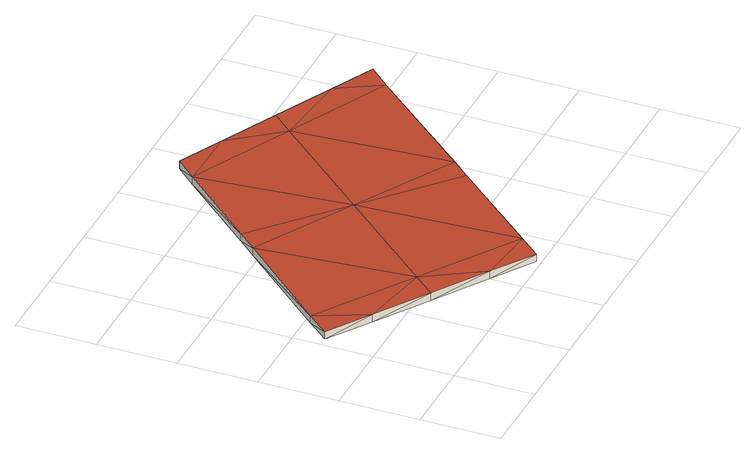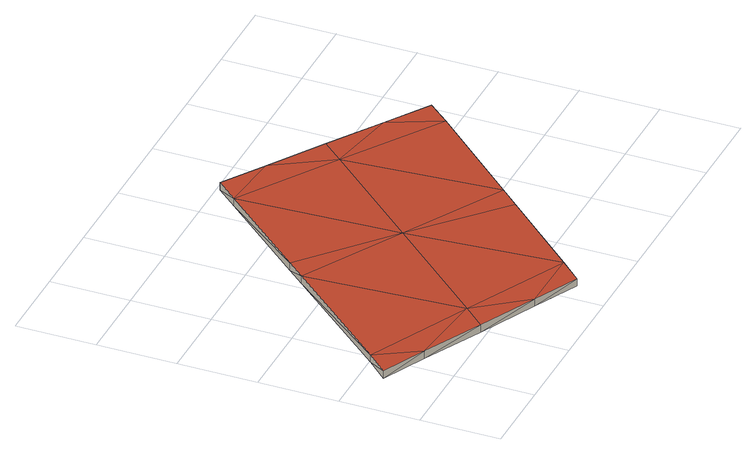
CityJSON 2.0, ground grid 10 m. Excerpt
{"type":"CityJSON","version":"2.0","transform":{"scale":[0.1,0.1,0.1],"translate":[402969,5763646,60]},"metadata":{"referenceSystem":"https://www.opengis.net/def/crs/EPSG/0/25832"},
"CityObjects":{
"building1":{"type":"Building","attributes":{"Geometrietyp2DReferenz":"3000","Gemeindeschluessel":"05515000","function":"53001_1800","roofType":"9999","measuredHeight":1},"geometry":[{"type":"Solid","lod":"2","boundaries":[[[[0,1,2]],[[1,3,2]],[[4,5,0]],[[5,1,0]],[[6,7,4]],[[7,5,4]],[[8,9,6]],[[9,7,6]],[[10,11,8]],[[11,9,8]],[[12,13,10]],[[13,11,10]],[[14,15,12]],[[15,13,12]],[[16,17,14]],[[17,15,14]],[[18,19,16]],[[19,17,16]],[[20,21,18]],[[21,19,18]],[[22,23,20]],[[24,25,26]],[[23,21,20]],[[26,27,22]],[[27,23,22]],[[25,27,26]],[[28,29,24]],[[29,25,24]],[[30,31,28]],[[31,29,28]],[[32,33,30]],[[33,31,30]],[[34,35,32]],[[35,33,32]],[[2,3,34]],[[3,35,34]],[[1,36,3]],[[5,7,1]],[[11,37,9]],[[9,37,36]],[[9,36,7]],[[7,36,1]],[[17,38,13]],[[13,38,37]],[[13,37,11]],[[13,15,17]],[[19,38,17]],[[36,35,3]],[[33,35,31]],[[37,29,31]],[[37,31,36]],[[36,31,35]],[[21,23,27]],[[21,27,38]],[[38,27,25]],[[38,25,37]],[[37,25,29]],[[38,19,21]],[[0,2,39]],[[4,0,6]],[[10,8,40]],[[8,39,40]],[[8,6,39]],[[6,0,39]],[[16,12,41]],[[12,40,41]],[[12,10,40]],[[12,16,14]],[[18,16,41]],[[39,2,34]],[[32,30,34]],[[40,30,28]],[[40,39,30]],[[39,34,30]],[[20,26,22]],[[20,41,26]],[[41,24,26]],[[41,40,24]],[[40,28,24]],[[41,20,18]]]],"semantics":{"surfaces":[{"type":"WallSurface"},{"type":"GroundSurface"},{"type":"RoofSurface"}],"values":[[0,0,0,0,0,0,0,0,0,0,0,0,0,0,0,0,0,0,0,0,0,0,0,0,0,0,0,0,0,0,0,0,0,0,0,0,1,1,1,1,1,1,1,1,1,1,1,1,1,1,1,1,1,1,1,1,1,1,2,2,2,2,2,2,2,2,2,2,2,2,2,2,2,2,2,2,2,2,2,2]]}}]}
},
"vertices":[
[480,355,18],[480,355,8],[405,392,18],[405,392,8],[536,328,18],[536,328,8],[511,301,18],[511,301,8],[393,166,19],[393,166,9],[373,143,19],[373,143,9],[276,33,20],[276,33,10],[252,5,20],[252,5,10],[199,40,20],[199,40,10],[131,84,20],[131,84,10],[64,128,20],[64,128,10],[10,164,20],[10,164,10],[139,308,19],[139,308,9],[34,192,20],[34,192,10],[161,332,19],[161,332,9],[249,429,18],[249,429,8],[274,456,18],[274,456,8],[331,428,18],[331,428,8],[380,365,8],[266,237,9],[155,112,10],[380,365,18],[266,237,19],[155,112,20]
]}
